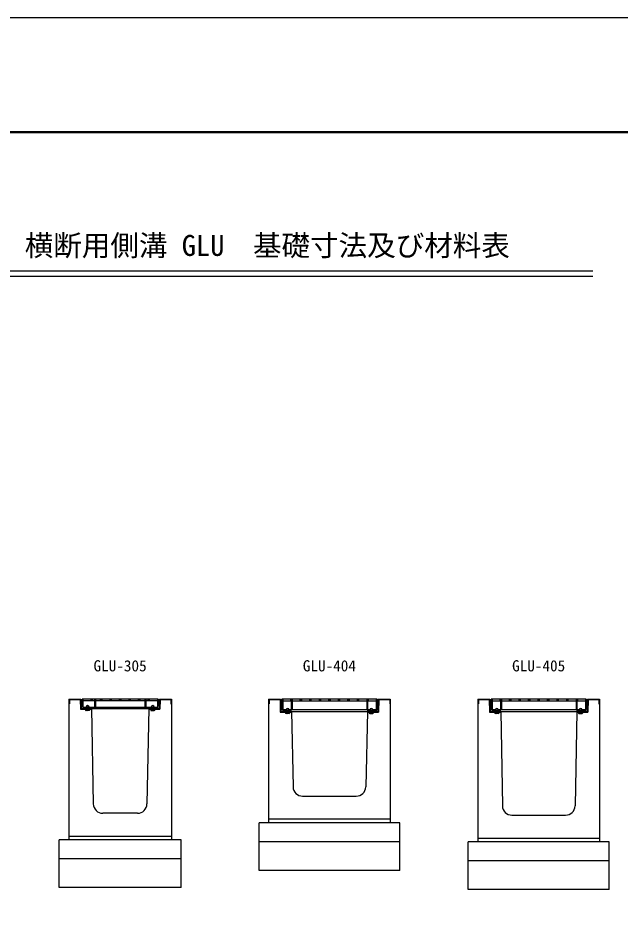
# Model space of a CAD drawing. Units: millimetres, scale not verified. Extents: x -25200 to 25200, y -8910 to 8910.
# Drawn here: x -13911 to -10745, y 4218 to 8910 of the extents above; entities that cross this region are included whole.
import ezdxf
from ezdxf.enums import TextEntityAlignment as Align

# ---------------------------------------------------------------- set-up
doc = ezdxf.new("R2010")
doc.units = ezdxf.units.MM
doc.header["$LTSCALE"] = 30
for name, color, linetype, lineweight in [('0-1_Defpoints', 5, 'Continuous', 25), ('0-2_HATCH', 6, 'Continuous', 25), ('0-5_OUTLINE', 3, 'Continuous', 25), ('0-7_TXT', 7, 'Continuous', 25), ('0-8_WAKU', 3, 'Continuous', 25)]:
    doc.layers.add(name, color=color, linetype=linetype, lineweight=lineweight)
doc.styles.add('ＭＳ ゴシック', font='')
doc.styles.get('ＭＳ ゴシック').set_extended_font_data('MS Gothic')

msp = doc.modelspace()

# ---------------------------------------------------------------- linework, layer by layer
at = {"layer": '0-1_Defpoints'}
msp.add_lwpolyline([(-25200, -8910), (0, -8910), (0, 8910), (-25200, 8910)], close=True, dxfattribs=at)
at = {"layer": '0-2_HATCH'}
for p, q in [((-13643.43, 5307.11), (-13640.23, 5307.11)), ((-13640.23, 5328.91), (-13640.23, 5307.11)), ((-13640.23, 5328.91), (-13583.03, 5328.91)), ((-13583.03, 5328.91), (-13581.53, 5278.91)), ((-13173.43, 5332.11), (-13573.43, 5332.11)), ((-13568.93, 5332.11), (-13568.93, 5282.11)), ((-13568.93, 5324.11), (-13507.93, 5324.11)), ((-13507.93, 5332.11), (-13507.93, 5290.11)), ((-13503.43, 5332.11), (-13503.43, 5290.11)), ((-13503.43, 5324.11), (-13243.43, 5324.11)), ((-13243.43, 5332.11), (-13243.43, 5290.11)), ((-13238.93, 5332.11), (-13238.93, 5290.11)), ((-13238.93, 5324.11), (-13177.93, 5324.11)), ((-13177.93, 5332.11), (-13177.93, 5282.11)), ((-13163.82, 5328.91), (-13165.32, 5278.91)), ((-12593.43, 5307.11), (-12590.23, 5307.11)), ((-12590.23, 5328.91), (-12590.23, 5307.11)), ((-12590.23, 5328.91), (-12533.05, 5328.91)), ((-12533.05, 5328.91), (-12531.55, 5263.91)), ((-12023.43, 5332.11), (-12523.43, 5332.11)), ((-12518.93, 5332.11), (-12518.93, 5267.11)), ((-12518.93, 5322.11), (-12473.93, 5322.11)), ((-12473.93, 5332.11), (-12473.93, 5277.11)), ((-12469.43, 5332.11), (-12469.43, 5277.11)), ((-12469.43, 5322.11), (-12077.43, 5322.11)), ((-12077.43, 5332.11), (-12077.43, 5277.11)), ((-12072.93, 5332.11), (-12072.93, 5277.11)), ((-12072.93, 5322.11), (-12027.93, 5322.11)), ((-12027.93, 5332.11), (-12027.93, 5267.11)), ((-12023.43, 5332.11), (-12023.43, 5277.11)), ((-12013.8, 5328.91), (-12015.3, 5263.91)), ((-11956.63, 5307.11), (-11953.43, 5307.11)), ((-11493.43, 5307.11), (-11490.23, 5307.11)), ((-11490.23, 5328.91), (-11490.23, 5307.11)), ((-11490.23, 5328.91), (-11433.05, 5328.91)), ((-11433.05, 5328.91), (-11431.55, 5263.91)), ((-10923.43, 5332.11), (-11423.43, 5332.11)), ((-11418.93, 5332.11), (-11418.93, 5267.11)), ((-11418.93, 5322.11), (-11373.93, 5322.11)), ((-11373.93, 5332.11), (-11373.93, 5277.11)), ((-11369.43, 5332.11), (-11369.43, 5277.11)), ((-11369.43, 5322.11), (-10977.43, 5322.11)), ((-10977.43, 5332.11), (-10977.43, 5277.11)), ((-10972.93, 5332.11), (-10972.93, 5277.11)), ((-10972.93, 5322.11), (-10927.93, 5322.11)), ((-10927.93, 5332.11), (-10927.93, 5267.11)), ((-10923.43, 5332.11), (-10923.43, 5277.11)), ((-10913.8, 5328.91), (-10915.3, 5263.91)), ((-10856.63, 5307.11), (-10853.43, 5307.11)), ((-13581.53, 5278.91), (-13523.43, 5278.91)), ((-13568.93, 5290.11), (-13552.57, 5290.11)), ((-13554.63, 5287.11), (-13568.93, 5287.11)), ((-13568.93, 5282.11), (-13177.93, 5282.11)), ((-13533.93, 5278.91), (-13554.93, 5278.91)), ((-13554.93, 5278.91), (-13554.93, 5272.91)), ((-13552.93, 5271.41), (-13554.93, 5272.91)), ((-13552.94, 5288.91), (-13554.63, 5287.94)), ((-13554.63, 5282.76), (-13554.63, 5287.94)), ((-13553.77, 5282.11), (-13554.63, 5282.76)), ((-13554.6, 5272.63), (-13552.93, 5271.41)), ((-13535.09, 5282.11), (-13553.77, 5282.11)), ((-13535.91, 5289.24), (-13552.94, 5289.24)), ((-13552.94, 5289.24), (-13552.94, 5288.91)), ((-13535.91, 5288.91), (-13552.94, 5288.91)), ((-13535.93, 5271.41), (-13552.93, 5271.41)), ((-13549.93, 5278.91), (-13549.93, 5272.91)), ((-13549.53, 5282.76), (-13549.53, 5287.94)), ((-13539.32, 5282.76), (-13539.32, 5287.94)), ((-13538.93, 5278.91), (-13538.93, 5272.91)), ((-13536.28, 5290.11), (-13210.57, 5290.11)), ((-13534.25, 5272.63), (-13535.93, 5271.41)), ((-13535.91, 5289.24), (-13535.91, 5288.91)), ((-13535.91, 5288.91), (-13534.22, 5287.94)), ((-13535.09, 5282.11), (-13534.22, 5282.76)), ((-13534.22, 5282.76), (-13534.22, 5287.94)), ((-13533.93, 5278.91), (-13533.93, 5272.91)), ((-13223.52, 5278.91), (-13165.32, 5278.91)), ((-13212.93, 5278.91), (-13212.93, 5272.91)), ((-13212.93, 5278.91), (-13191.93, 5278.91)), ((-13210.94, 5288.91), (-13212.63, 5287.94)), ((-13212.63, 5282.76), (-13212.63, 5287.94)), ((-13211.77, 5282.11), (-13212.63, 5282.76)), ((-13212.6, 5272.63), (-13210.93, 5271.41)), ((-13211.77, 5282.11), (-13193.09, 5282.11)), ((-13210.94, 5289.24), (-13193.91, 5289.24)), ((-13210.94, 5289.24), (-13210.94, 5288.91)), ((-13210.94, 5288.91), (-13193.91, 5288.91)), ((-13210.93, 5271.41), (-13193.93, 5271.41)), ((-13207.93, 5278.91), (-13207.93, 5272.91)), ((-13207.53, 5282.76), (-13207.53, 5287.94)), ((-13197.32, 5282.76), (-13197.32, 5287.94)), ((-13196.93, 5278.91), (-13196.93, 5272.91)), ((-13194.28, 5290.11), (-13177.93, 5290.11)), ((-13193.93, 5271.41), (-13191.93, 5272.91)), ((-13192.25, 5272.63), (-13193.93, 5271.41)), ((-13193.91, 5289.24), (-13193.91, 5288.91)), ((-13193.91, 5288.91), (-13192.22, 5287.94)), ((-13193.09, 5282.11), (-13192.22, 5282.76)), ((-13192.22, 5282.76), (-13192.22, 5287.94)), ((-13192.22, 5287.11), (-13177.93, 5287.11)), ((-13191.93, 5278.91), (-13191.93, 5272.91)), ((-12531.55, 5263.91), (-12473.36, 5263.91)), ((-12503.63, 5272.11), (-12518.93, 5272.11)), ((-12518.93, 5267.11), (-12027.93, 5267.11)), ((-12482.93, 5263.91), (-12503.93, 5263.91)), ((-12503.93, 5263.91), (-12503.93, 5257.91)), ((-12501.93, 5256.41), (-12503.93, 5257.91)), ((-12501.94, 5273.91), (-12503.63, 5272.94)), ((-12503.63, 5267.76), (-12503.63, 5272.94)), ((-12502.77, 5267.11), (-12503.63, 5267.76)), ((-12503.6, 5257.63), (-12501.93, 5256.41)), ((-12484.09, 5267.11), (-12502.77, 5267.11)), ((-12484.91, 5274.24), (-12501.94, 5274.24)), ((-12501.94, 5274.24), (-12501.94, 5273.91)), ((-12484.91, 5273.91), (-12501.94, 5273.91)), ((-12484.93, 5256.41), (-12501.93, 5256.41)), ((-12498.93, 5263.91), (-12498.93, 5257.91)), ((-12498.53, 5267.76), (-12498.53, 5272.94)), ((-12488.32, 5267.76), (-12488.32, 5272.94)), ((-12487.93, 5263.91), (-12487.93, 5257.91)), ((-12485.76, 5277.11), (-12061.1, 5277.11)), ((-12483.25, 5257.63), (-12484.93, 5256.41)), ((-12484.91, 5274.24), (-12484.91, 5273.91)), ((-12484.91, 5273.91), (-12483.22, 5272.94)), ((-12484.09, 5267.11), (-12483.22, 5267.76)), ((-12483.22, 5267.76), (-12483.22, 5272.94)), ((-12482.93, 5263.91), (-12482.93, 5257.91)), ((-12073.43, 5263.91), (-12015.3, 5263.91)), ((-12063.93, 5263.91), (-12063.93, 5257.91)), ((-12063.93, 5263.91), (-12042.93, 5263.91)), ((-12061.94, 5273.91), (-12063.63, 5272.94)), ((-12063.63, 5267.76), (-12063.63, 5272.94)), ((-12062.77, 5267.11), (-12063.63, 5267.76)), ((-12063.6, 5257.63), (-12061.93, 5256.41)), ((-12062.77, 5267.11), (-12044.09, 5267.11)), ((-12061.94, 5274.24), (-12044.91, 5274.24)), ((-12061.94, 5274.24), (-12061.94, 5273.91)), ((-12061.94, 5273.91), (-12044.91, 5273.91)), ((-12061.93, 5256.41), (-12044.93, 5256.41)), ((-12058.93, 5263.91), (-12058.93, 5257.91)), ((-12058.53, 5267.76), (-12058.53, 5272.94)), ((-12048.32, 5267.76), (-12048.32, 5272.94)), ((-12047.93, 5263.91), (-12047.93, 5257.91)), ((-12045.76, 5277.11), (-12023.43, 5277.11)), ((-12044.93, 5256.41), (-12042.93, 5257.91)), ((-12043.25, 5257.63), (-12044.93, 5256.41)), ((-12044.91, 5274.24), (-12044.91, 5273.91)), ((-12044.91, 5273.91), (-12043.22, 5272.94)), ((-12044.09, 5267.11), (-12043.22, 5267.76)), ((-12043.22, 5267.76), (-12043.22, 5272.94)), ((-12043.22, 5272.11), (-12027.93, 5272.11)), ((-12042.93, 5263.91), (-12042.93, 5257.91)), ((-11431.55, 5263.91), (-11373.36, 5263.91)), ((-11403.63, 5272.11), (-11418.93, 5272.11)), ((-11418.93, 5267.11), (-10927.93, 5267.11)), ((-11382.93, 5263.91), (-11403.93, 5263.91)), ((-11403.93, 5263.91), (-11403.93, 5257.91)), ((-11401.93, 5256.41), (-11403.93, 5257.91)), ((-11401.94, 5273.91), (-11403.63, 5272.94)), ((-11403.63, 5267.76), (-11403.63, 5272.94)), ((-11402.77, 5267.11), (-11403.63, 5267.76)), ((-11403.6, 5257.63), (-11401.93, 5256.41)), ((-11384.09, 5267.11), (-11402.77, 5267.11)), ((-11384.91, 5274.24), (-11401.94, 5274.24)), ((-11401.94, 5274.24), (-11401.94, 5273.91)), ((-11384.91, 5273.91), (-11401.94, 5273.91)), ((-11384.93, 5256.41), (-11401.93, 5256.41)), ((-11398.93, 5263.91), (-11398.93, 5257.91)), ((-11398.53, 5267.76), (-11398.53, 5272.94)), ((-11388.32, 5267.76), (-11388.32, 5272.94)), ((-11387.93, 5263.91), (-11387.93, 5257.91)), ((-11385.76, 5277.11), (-10961.1, 5277.11)), ((-11383.25, 5257.63), (-11384.93, 5256.41)), ((-11384.91, 5274.24), (-11384.91, 5273.91)), ((-11384.91, 5273.91), (-11383.22, 5272.94)), ((-11384.09, 5267.11), (-11383.22, 5267.76)), ((-11383.22, 5267.76), (-11383.22, 5272.94)), ((-11382.93, 5263.91), (-11382.93, 5257.91)), ((-10973.43, 5263.91), (-10915.3, 5263.91)), ((-10963.93, 5263.91), (-10963.93, 5257.91)), ((-10963.93, 5263.91), (-10942.93, 5263.91)), ((-10961.94, 5273.91), (-10963.63, 5272.94)), ((-10963.63, 5267.76), (-10963.63, 5272.94)), ((-10962.77, 5267.11), (-10963.63, 5267.76)), ((-10963.6, 5257.63), (-10961.93, 5256.41)), ((-10962.77, 5267.11), (-10944.09, 5267.11)), ((-10961.94, 5274.24), (-10944.91, 5274.24)), ((-10961.94, 5274.24), (-10961.94, 5273.91)), ((-10961.94, 5273.91), (-10944.91, 5273.91)), ((-10961.93, 5256.41), (-10944.93, 5256.41)), ((-10958.93, 5263.91), (-10958.93, 5257.91)), ((-10958.53, 5267.76), (-10958.53, 5272.94)), ((-10948.32, 5267.76), (-10948.32, 5272.94)), ((-10947.93, 5263.91), (-10947.93, 5257.91)), ((-10945.76, 5277.11), (-10923.43, 5277.11)), ((-10944.93, 5256.41), (-10942.93, 5257.91)), ((-10943.25, 5257.63), (-10944.93, 5256.41)), ((-10944.91, 5274.24), (-10944.91, 5273.91)), ((-10944.91, 5273.91), (-10943.22, 5272.94)), ((-10944.09, 5267.11), (-10943.22, 5267.76)), ((-10943.22, 5267.76), (-10943.22, 5272.94)), ((-10943.22, 5272.11), (-10927.93, 5272.11)), ((-10942.93, 5263.91), (-10942.93, 5257.91))]:
    msp.add_line(p, q, dxfattribs=at)
for points in [[(-13573.43, 5332.11), (-13573.43, 5294.11), (-13568.93, 5294.11)], [(-13520.43, 5332.11), (-13520.43, 5326.11), (-13526.43, 5326.11), (-13526.43, 5332.11)], [(-13470.43, 5332.11), (-13470.43, 5326.11), (-13476.43, 5326.11), (-13476.43, 5332.11)], [(-13420.43, 5332.11), (-13420.43, 5326.11), (-13426.43, 5326.11), (-13426.43, 5332.11)], [(-13370.43, 5332.11), (-13370.43, 5326.11), (-13376.43, 5326.11), (-13376.43, 5332.11)], [(-13320.43, 5332.11), (-13320.43, 5326.11), (-13326.43, 5326.11), (-13326.43, 5332.11)], [(-13270.43, 5332.11), (-13270.43, 5326.11), (-13276.43, 5326.11), (-13276.43, 5332.11)], [(-13220.43, 5332.11), (-13220.43, 5326.11), (-13226.43, 5326.11), (-13226.43, 5332.11)], [(-13173.43, 5332.11), (-13173.43, 5294.11), (-13177.93, 5294.11)], [(-13163.82, 5328.91), (-13106.63, 5328.91), (-13106.63, 5307.11), (-13103.43, 5307.11)], [(-12523.43, 5332.11), (-12523.43, 5277.11), (-12501.1, 5277.11)], [(-12473.93, 5326.11), (-12476.43, 5326.11), (-12476.43, 5332.11)], [(-12420.43, 5332.11), (-12420.43, 5326.11), (-12426.43, 5326.11), (-12426.43, 5332.11)], [(-12370.43, 5332.11), (-12370.43, 5326.11), (-12376.43, 5326.11), (-12376.43, 5332.11)], [(-12320.43, 5332.11), (-12320.43, 5326.11), (-12326.43, 5326.11), (-12326.43, 5332.11)], [(-12270.43, 5332.11), (-12270.43, 5326.11), (-12276.43, 5326.11), (-12276.43, 5332.11)], [(-12220.43, 5332.11), (-12220.43, 5326.11), (-12226.43, 5326.11), (-12226.43, 5332.11)], [(-12170.43, 5332.11), (-12170.43, 5326.11), (-12176.43, 5326.11), (-12176.43, 5332.11)], [(-12120.43, 5332.11), (-12120.43, 5326.11), (-12126.43, 5326.11), (-12126.43, 5332.11)], [(-12070.43, 5332.11), (-12070.43, 5326.11), (-12072.93, 5326.11)], [(-12013.8, 5328.91), (-11956.63, 5328.91), (-11956.63, 5307.11)], [(-11423.43, 5332.11), (-11423.43, 5277.11), (-11401.1, 5277.11)], [(-11373.93, 5326.11), (-11376.43, 5326.11), (-11376.43, 5332.11)], [(-11320.43, 5332.11), (-11320.43, 5326.11), (-11326.43, 5326.11), (-11326.43, 5332.11)], [(-11270.43, 5332.11), (-11270.43, 5326.11), (-11276.43, 5326.11), (-11276.43, 5332.11)], [(-11220.43, 5332.11), (-11220.43, 5326.11), (-11226.43, 5326.11), (-11226.43, 5332.11)], [(-11170.43, 5332.11), (-11170.43, 5326.11), (-11176.43, 5326.11), (-11176.43, 5332.11)], [(-11120.43, 5332.11), (-11120.43, 5326.11), (-11126.43, 5326.11), (-11126.43, 5332.11)], [(-11070.43, 5332.11), (-11070.43, 5326.11), (-11076.43, 5326.11), (-11076.43, 5332.11)], [(-11020.43, 5332.11), (-11020.43, 5326.11), (-11026.43, 5326.11), (-11026.43, 5332.11)], [(-10970.43, 5332.11), (-10970.43, 5326.11), (-10972.93, 5326.11)], [(-10913.8, 5328.91), (-10856.63, 5328.91), (-10856.63, 5307.11)], [(-13524.93, 5282.11), (-13524.93, 5287.11), (-13534.22, 5287.11)], [(-13221.93, 5282.11), (-13221.93, 5287.11), (-13212.63, 5287.11)], [(-12474.93, 5267.11), (-12474.93, 5272.11), (-12483.22, 5272.11)], [(-12071.93, 5267.11), (-12071.93, 5272.11), (-12063.63, 5272.11)], [(-11374.93, 5267.11), (-11374.93, 5272.11), (-11383.22, 5272.11)], [(-10971.93, 5267.11), (-10971.93, 5272.11), (-10963.63, 5272.11)]]:
    msp.add_lwpolyline(points, dxfattribs=at)
for centre, radius, start, end in [((-13552.43, 5275.53), 3.62, 226.39563, 313.60437), ((-13552.08, 5283.24), 5.35, 61.49911, 118.50157), ((-13552.08, 5287.45), 5.35, 241.49316, 298.50168), ((-13544.43, 5289.24), 8.19, 0.00005, 180), ((-13544.43, 5287.53), 15.62, 249.39075, 290.60925), ((-13544.43, 5268.17), 20.42, 75.52626, 104.47362), ((-13544.43, 5302.52), 20.42, 255.52638, 284.47379), ((-13536.77, 5283.24), 5.35, 61.5, 118.50011), ((-13536.77, 5287.45), 5.35, 241.49831, 298.50769), ((-13536.43, 5275.53), 3.62, 226.39563, 313.60437), ((-13210.43, 5275.53), 3.62, 226.39563, 313.60437), ((-13210.08, 5283.24), 5.35, 61.49989, 118.5), ((-13210.08, 5287.45), 5.35, 241.49231, 298.50169), ((-13202.43, 5289.24), 8.19, 0, 179.99995), ((-13202.43, 5287.53), 15.62, 249.39075, 290.60925), ((-13202.43, 5268.17), 20.42, 75.52638, 104.47374), ((-13202.43, 5302.52), 20.42, 255.52621, 284.47362), ((-13194.77, 5283.24), 5.35, 61.49843, 118.50089), ((-13194.77, 5287.45), 5.35, 241.49832, 298.50684), ((-13194.43, 5275.53), 3.62, 226.39563, 313.60437), ((-12501.43, 5260.53), 3.62, 226.39563, 313.60437), ((-12501.08, 5268.24), 5.35, 61.49911, 118.50157), ((-12501.08, 5272.45), 5.35, 241.49316, 298.50168), ((-12493.43, 5274.24), 8.19, 0.00005, 180), ((-12493.43, 5272.53), 15.62, 249.39075, 290.60925), ((-12493.43, 5253.17), 20.42, 75.52626, 104.47362), ((-12493.43, 5287.52), 20.42, 255.52638, 284.47379), ((-12485.77, 5268.24), 5.35, 61.5, 118.50011), ((-12485.77, 5272.45), 5.35, 241.49831, 298.50769), ((-12485.43, 5260.53), 3.62, 226.39563, 313.60437), ((-12061.43, 5260.53), 3.62, 226.39563, 313.60437), ((-12061.08, 5268.24), 5.35, 61.49989, 118.5), ((-12061.08, 5272.45), 5.35, 241.49231, 298.50169), ((-12053.43, 5274.24), 8.19, 0, 179.99995), ((-12053.43, 5272.53), 15.62, 249.39075, 290.60925), ((-12053.43, 5253.17), 20.42, 75.52638, 104.47374), ((-12053.43, 5287.52), 20.42, 255.52621, 284.47362), ((-12045.77, 5268.24), 5.35, 61.49843, 118.50089), ((-12045.77, 5272.45), 5.35, 241.49832, 298.50684), ((-12045.43, 5260.53), 3.62, 226.39563, 313.60437), ((-11401.43, 5260.53), 3.62, 226.39563, 313.60437), ((-11401.08, 5268.24), 5.35, 61.49911, 118.50157), ((-11401.08, 5272.45), 5.35, 241.49316, 298.50168), ((-11393.43, 5274.24), 8.19, 0.00005, 180), ((-11393.43, 5272.53), 15.62, 249.39075, 290.60925), ((-11393.43, 5253.17), 20.42, 75.52626, 104.47362), ((-11393.43, 5287.52), 20.42, 255.52638, 284.47379), ((-11385.77, 5268.24), 5.35, 61.5, 118.50011), ((-11385.77, 5272.45), 5.35, 241.49831, 298.50769), ((-11385.43, 5260.53), 3.62, 226.39563, 313.60437), ((-10961.43, 5260.53), 3.62, 226.39563, 313.60437), ((-10961.08, 5268.24), 5.35, 61.49989, 118.5), ((-10961.08, 5272.45), 5.35, 241.49231, 298.50169), ((-10953.43, 5274.24), 8.19, 0, 179.99995), ((-10953.43, 5272.53), 15.62, 249.39075, 290.60925), ((-10953.43, 5253.17), 20.42, 75.52638, 104.47374), ((-10953.43, 5287.52), 20.42, 255.52621, 284.47362), ((-10945.77, 5268.24), 5.35, 61.49843, 118.50089), ((-10945.77, 5272.45), 5.35, 241.49832, 298.50684), ((-10945.43, 5260.53), 3.62, 226.39563, 313.60437)]:
    msp.add_arc(centre, radius, start, end, dxfattribs=at)
at = {"layer": '0-5_OUTLINE'}
for p, q in [((-13643.43, 5332.11), (-13643.43, 4592.11)), ((-13643.43, 5332.11), (-13579.93, 5332.11)), ((-13166.93, 5332.11), (-13168.43, 5282.11)), ((-13166.93, 5332.11), (-13103.43, 5332.11)), ((-13103.43, 5332.11), (-13103.43, 4592.11)), ((-12593.43, 5332.11), (-12593.43, 4682.11)), ((-12593.43, 5332.11), (-12529.93, 5332.11)), ((-12529.93, 5332.11), (-12528.43, 5267.11)), ((-12016.93, 5332.11), (-12018.43, 5267.11)), ((-12016.93, 5332.11), (-11953.43, 5332.11)), ((-11953.43, 5332.11), (-11953.43, 4682.11)), ((-11493.43, 5332.11), (-11493.43, 4582.11)), ((-11493.43, 5332.11), (-11429.93, 5332.11)), ((-11429.93, 5332.11), (-11428.43, 5267.11)), ((-10916.93, 5332.11), (-10918.43, 5267.11)), ((-10916.93, 5332.11), (-10853.43, 5332.11)), ((-10853.43, 5332.11), (-10853.43, 4582.11)), ((-13523.43, 5282.11), (-13514.51, 4781)), ((-13223.43, 5282.11), (-13232.34, 4781)), ((-13223.43, 5282.11), (-13168.43, 5282.11)), ((-12073.43, 5267.11), (-12082.33, 4870.98)), ((-12073.43, 5267.11), (-12018.43, 5267.11)), ((-10973.43, 5267.11), (-10982.53, 4771.19)), ((-10973.43, 5267.11), (-10918.43, 5267.11)), ((-12414.54, 4822.11), (-12132.32, 4822.11)), ((-13282.33, 4732.11), (-13464.53, 4732.11)), ((-12593.43, 4702.11), (-11953.43, 4702.11)), ((-11314.34, 4722.11), (-11032.52, 4722.11)), ((-11903.43, 4682.11), (-12643.43, 4682.11)), ((-11903.43, 4432.11), (-11903.43, 4682.11)), ((-13643.43, 4612.11), (-13103.43, 4612.11)), ((-11493.43, 4602.11), (-10853.43, 4602.11)), ((-13053.43, 4592.11), (-13693.43, 4592.11)), ((-13053.43, 4342.11), (-13053.43, 4592.11)), ((-11903.43, 4582.11), (-12643.43, 4582.11)), ((-10803.43, 4582.11), (-11543.43, 4582.11)), ((-10803.43, 4332.11), (-10803.43, 4582.11)), ((-13053.43, 4492.11), (-13693.43, 4492.11)), ((-10803.43, 4482.11), (-11543.43, 4482.11))]:
    msp.add_line(p, q, dxfattribs=at)
for points in [[(-13579.93, 5332.11), (-13578.43, 5282.11), (-13523.43, 5282.11)], [(-12528.43, 5267.11), (-12473.43, 5267.11), (-12464.53, 4870.98)], [(-11428.43, 5267.11), (-11373.43, 5267.11), (-11364.33, 4771.19)], [(-11903.43, 4432.11), (-12643.43, 4432.11), (-12643.43, 4682.11)], [(-13053.43, 4342.11), (-13693.43, 4342.11), (-13693.43, 4592.11)], [(-10803.43, 4332.11), (-11543.43, 4332.11), (-11543.43, 4582.11)]]:
    msp.add_lwpolyline(points, dxfattribs=at)
for centre, start, end in [((-12414.54, 4872.11), 181.28733, 270), ((-12132.32, 4872.11), 270, 358.71267), ((-13464.53, 4782.11), 181.27303, 270), ((-13282.33, 4782.11), 270, 358.72697), ((-11314.34, 4772.11), 181.05118, 270), ((-11032.52, 4772.11), 270, 358.94882)]:
    msp.add_arc(centre, 50, start, end, dxfattribs=at)
at = {"layer": '0-7_TXT'}
for p, q in [((-14311.12, 7581.59), (-10888.88, 7581.59)), ((-14311.12, 7552.79), (-10888.88, 7552.79))]:
    msp.add_line(p, q, dxfattribs=at)
at = {"layer": '0-8_WAKU', "lineweight": 50}
msp.add_lwpolyline([(-24600, -8310), (-600, -8310), (-600, 8310), (-24600, 8310)], close=True, dxfattribs=at)

# ---------------------------------------------------------------- texts
at = {"layer": '0-7_TXT', "style": 'ＭＳ ゴシック'}
for s, height, p in [('横断用側溝 GLU\u3000基礎寸法及び材料表', 110, (-13875, 7626.59)), ('GLU-305', 58.65, (-13513.43, 5459.83)), ('GLU-404', 58.65, (-12413.43, 5459.83)), ('GLU-405', 58.65, (-11313.43, 5459.83))]:
    msp.add_text(s, height=height, dxfattribs=at).set_placement(p, align=Align.BOTTOM_LEFT)

doc.saveas('drawing.dxf')
